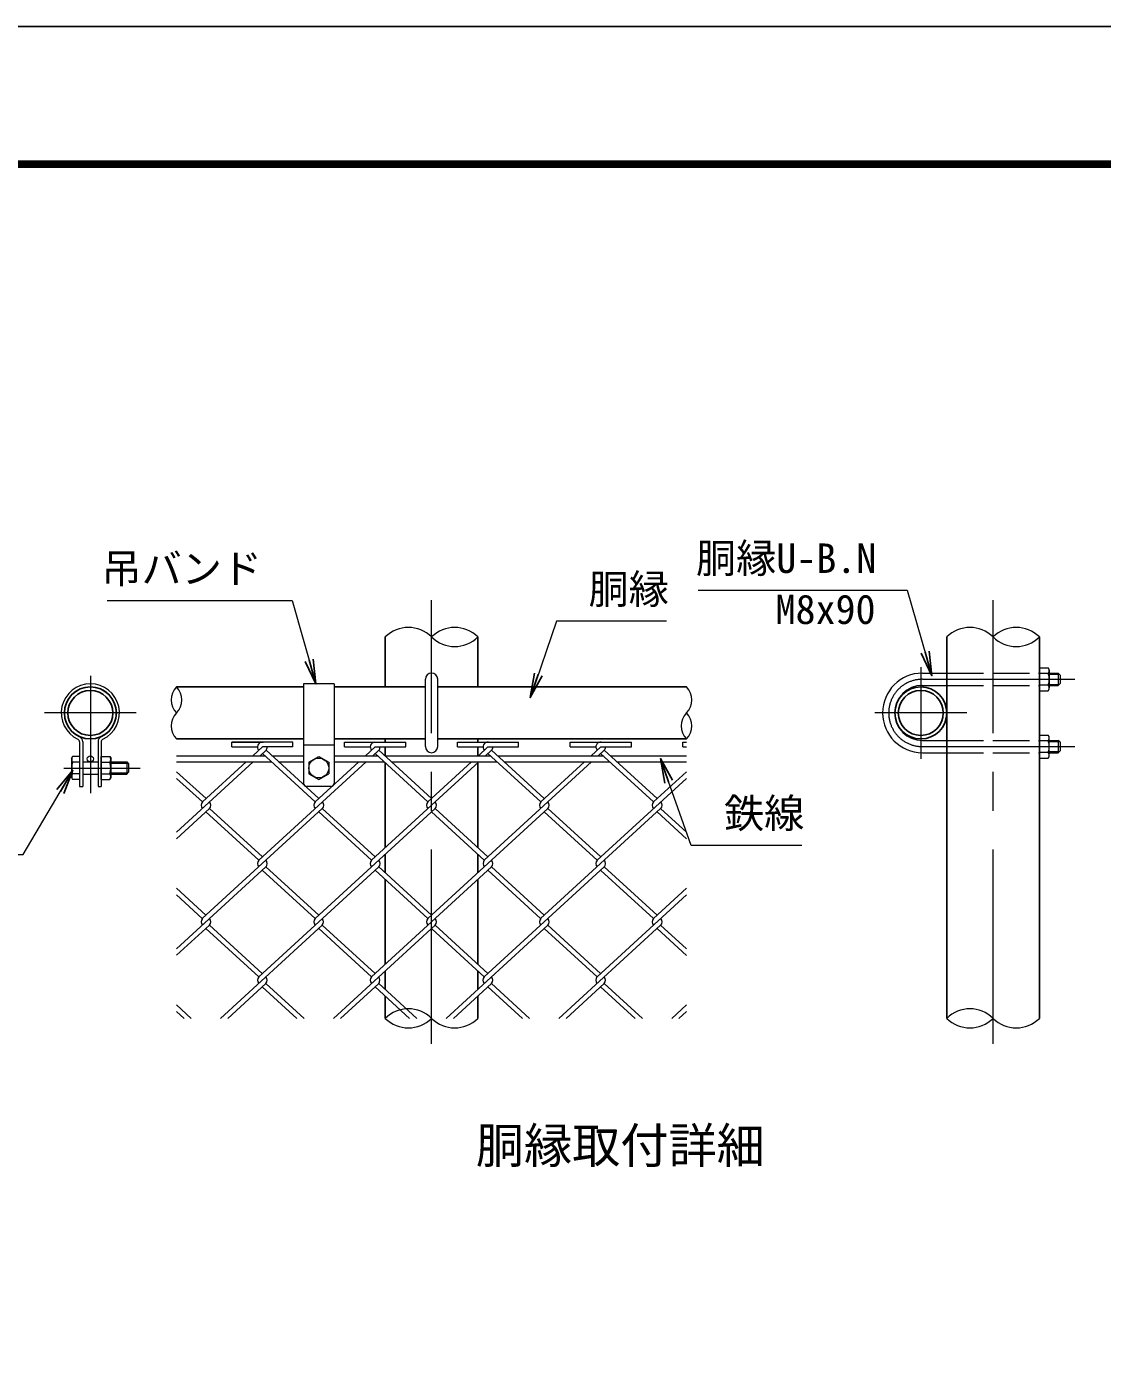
# Model space of a CAD drawing. Units: millimetres, scale not verified. Extents: x -4200 to 4200, y -2970 to 2970.
# Drawn here: x 830 to 2589, y 805 to 2970 of the extents above; entities that cross this region are included whole.
import ezdxf
from ezdxf.enums import TextEntityAlignment as Align

# ---------------------------------------------------------------- set-up
doc = ezdxf.new("R2010")
doc.units = ezdxf.units.MM
doc.header["$LTSCALE"] = 10
doc.linetypes.add('DASHED', pattern=[7.5, 6, -1.5])
doc.linetypes.add('USER1', pattern=[50.8, 31.75, -6.35, 6.35, -6.35])
for name, color, linetype, lineweight in [('0-0_D-STR1', 1, 'Continuous', 25), ('0-1_D-STR3', 3, 'Continuous', 13), ('0-2_D-BMK', 2, 'USER1', 13), ('0-3_D-STR-DIM', 7, 'Continuous', 13), ('0-9_D-STR-TXT', 7, 'Continuous', 13), ('0-A_D-TTL-TXT', 7, 'Continuous', 25), ('0-B_D-STR2', 7, 'Continuous', 13), ('0-C_D-TTL', 7, 'Continuous', 25)]:
    doc.layers.add(name, color=color, linetype=linetype, lineweight=lineweight)
doc.layers.add('0-4_0', color=7, linetype='Continuous')
doc.styles.add('ＭＳ ゴシック', font='')
doc.styles.get('ＭＳ ゴシック').set_extended_font_data('MS Gothic')

# ---------------------------------------------------------------- blocks, each defined once
blk = doc.blocks.new('_Open')
at = {"layer": '0-4_0'}
blk.add_line((-10, 1.667), (0, 0), dxfattribs=at)
blk.add_lwpolyline([(-10, -1.667), (0, 0), (-10, 0)], dxfattribs=at)

msp = doc.modelspace()

# ---------------------------------------------------------------- linework, layer by layer
at = {"layer": '0-0_D-STR1'}
for p, q in [((1416.65, 1972.45), (1416.65, 1890.78)), ((1567.9, 1890.78), (1567.9, 1972.45)), ((2334.43, 1972.45), (2334.43, 1349.11)), ((2485.68, 1349.11), (2485.68, 1972.45)), ((1282.96, 1890.78), (1075.61, 1890.78)), ((1482.28, 1890.78), (1332.96, 1890.78)), ((1908.95, 1890.78), (1502.28, 1890.78)), ((1282.96, 1805.78), (1075.61, 1805.78)), ((1482.28, 1805.78), (1332.96, 1805.78)), ((1416.65, 1805.78), (1416.65, 1800.65)), ((1908.95, 1805.78), (1502.28, 1805.78)), ((1567.9, 1800.65), (1567.9, 1805.78)), ((1416.65, 1792.65), (1416.65, 1778.28)), ((1567.9, 1778.28), (1567.9, 1792.65)), ((1416.65, 1766.65), (1416.65, 1628.33)), ((1567.9, 1628.08), (1567.9, 1766.92)), ((1416.65, 1617.48), (1416.65, 1586.93)), ((1567.9, 1587.17), (1567.9, 1617.23)), ((1416.65, 1576.08), (1416.65, 1437.73)), ((1567.9, 1437.48), (1567.9, 1576.32)), ((1416.65, 1426.88), (1416.65, 1396.33)), ((1567.9, 1396.57), (1567.9, 1426.63)), ((1416.65, 1385.48), (1416.65, 1349.11)), ((1567.9, 1349.11), (1567.9, 1385.72))]:
    msp.add_line(p, q, dxfattribs=at)
for centre, radius in [((934.62, 1848.28), 42.5), ((934.62, 1848.28), 36.75), ((2291.93, 1848.28), 42.5), ((2291.93, 1848.28), 36.75)]:
    msp.add_circle(centre, radius, dxfattribs=at)
at = {"layer": '0-1_D-STR3'}
for p, q in [((2294.43, 1913.28), (2334.43, 1913.28)), ((2485.68, 1922.03), (2500.18, 1922.03)), ((2485.68, 1922.03), (2485.68, 1884.53)), ((2500.18, 1912.65), (2485.68, 1912.65)), ((2501.93, 1918.08), (2501.93, 1889.16)), ((2501.93, 1913.28), (2516.43, 1913.28)), ((2501.93, 1911.53), (2518.18, 1911.53)), ((2519.43, 1910.28), (2519.43, 1896.28)), ((1282.96, 1895.78), (1282.96, 1733.28)), ((1332.96, 1895.78), (1282.96, 1895.78)), ((1332.96, 1895.78), (1332.96, 1733.28)), ((1482.28, 1793.28), (1482.28, 1903.28)), ((1502.28, 1793.28), (1502.28, 1903.28)), ((2294.43, 1893.28), (2334.43, 1893.28)), ((2500.18, 1893.9), (2485.68, 1893.9)), ((2485.68, 1884.53), (2500.18, 1884.53)), ((2501.93, 1895.03), (2518.18, 1895.03)), ((2501.93, 1893.28), (2516.43, 1893.28)), ((2516.43, 1893.28), (2519.43, 1896.28)), ((917.12, 1800.84), (917.12, 1728.28)), ((922.12, 1800.84), (922.12, 1728.28)), ((947.12, 1800.84), (947.12, 1728.28)), ((952.12, 1800.84), (952.12, 1728.28)), ((2294.43, 1803.28), (2334.43, 1803.28)), ((2500.18, 1802.65), (2485.68, 1802.65)), ((2501.93, 1778.48), (2501.93, 1807.39)), ((2501.93, 1803.28), (2516.43, 1803.28)), ((2501.93, 1801.53), (2518.18, 1801.53)), ((2519.43, 1800.28), (2516.43, 1803.28)), ((2516.43, 1803.28), (2516.43, 1783.28)), ((2519.43, 1800.28), (2519.43, 1786.28)), ((903.87, 1774.03), (905.61, 1777.04)), ((917.12, 1777.04), (905.61, 1777.04)), ((917.12, 1777.04), (917.12, 1739.51)), ((952.12, 1777.04), (966.56, 1777.04)), ((952.12, 1739.51), (952.12, 1777.04)), ((966.56, 1777.04), (968.37, 1773.9)), ((1075.61, 1778.28), (1219.64, 1778.28)), ((1231.49, 1778.28), (1282.96, 1778.28)), ((1332.96, 1795.78), (1282.96, 1795.78)), ((1291.71, 1767.63), (1307.96, 1777.03)), ((1307.96, 1777.03), (1324.21, 1767.63)), ((1332.96, 1778.28), (1403.96, 1778.28)), ((1415.81, 1778.28), (1588.28, 1778.28)), ((1600.12, 1778.28), (1772.6, 1778.28)), ((1784.44, 1778.28), (1908.95, 1778.28)), ((2294.43, 1783.28), (2334.43, 1783.28)), ((2500.18, 1783.9), (2485.68, 1783.9)), ((2501.93, 1785.03), (2518.18, 1785.03)), ((2501.93, 1783.28), (2516.43, 1783.28)), ((2516.43, 1783.28), (2519.43, 1786.28)), ((903.87, 1774.03), (903.87, 1742.53)), ((917.12, 1767.66), (905.61, 1767.66)), ((922.12, 1768.28), (947.12, 1768.28)), ((952.12, 1767.66), (966.56, 1767.66)), ((968.37, 1742.65), (968.37, 1773.9)), ((968.37, 1768.28), (994.12, 1768.28)), ((968.37, 1766.4), (995.99, 1766.4)), ((994.12, 1768.28), (997.12, 1765.28)), ((994.12, 1768.28), (994.12, 1748.28)), ((997.12, 1765.28), (997.12, 1751.28)), ((1075.61, 1768.28), (1230.56, 1768.28)), ((1242.4, 1768.28), (1282.96, 1768.28)), ((1291.71, 1767.63), (1291.71, 1748.92)), ((1324.21, 1767.63), (1324.21, 1748.92)), ((1332.96, 1768.28), (1414.88, 1768.28)), ((1426.72, 1768.28), (1599.2, 1768.28)), ((1611.04, 1768.28), (1783.52, 1768.28)), ((1795.36, 1768.28), (1908.95, 1768.28)), ((2485.68, 1774.53), (2500.18, 1774.53)), ((903.87, 1742.53), (905.61, 1739.51)), ((917.12, 1748.9), (905.61, 1748.9)), ((917.12, 1739.51), (905.61, 1739.51)), ((922.12, 1748.28), (947.12, 1748.28)), ((952.12, 1748.9), (966.56, 1748.9)), ((952.12, 1739.51), (966.56, 1739.51)), ((966.56, 1739.51), (968.37, 1742.65)), ((968.37, 1750.15), (995.99, 1750.15)), ((968.37, 1748.28), (994.12, 1748.28)), ((994.12, 1748.28), (997.12, 1751.28)), ((917.12, 1728.28), (922.12, 1728.28)), ((947.12, 1728.28), (952.12, 1728.28)), ((1327.96, 1728.28), (1287.96, 1728.28))]:
    msp.add_line(p, q, dxfattribs=at)
at = {"layer": '0-1_D-STR3', "linetype": 'DASHED'}
for p, q in [((2334.43, 1913.28), (2485.68, 1913.28)), ((2334.43, 1893.28), (2485.68, 1893.28)), ((2334.43, 1803.28), (2485.68, 1803.28)), ((2334.43, 1783.28), (2485.68, 1783.28))]:
    msp.add_line(p, q, dxfattribs=at)
at = {"layer": '0-1_D-STR3'}
for points in [[(2519.43, 1910.28), (2516.43, 1913.28), (2516.43, 1893.28)], [(2485.68, 1774.53), (2485.68, 1812.03), (2500.18, 1812.03)], [(1291.71, 1748.92), (1307.96, 1739.53), (1324.21, 1748.92)]]:
    msp.add_lwpolyline(points, dxfattribs=at)
for centre, radius in [((934.62, 1773.28), 5), ((1307.96, 1758.28), 16.23)]:
    msp.add_circle(centre, radius, dxfattribs=at)
for centre, radius, start, end in [((1492.28, 1903.28), 10, 0, 180), ((2294.43, 1848.28), 65, 90, 270), ((2494.93, 1917.34), 7.04, 318.21899, 41.78101), ((2475.94, 1903.28), 25.99, 338.85295, 21.14705), ((934.62, 1848.28), 47.5, 295.37693, 244.62307), ((934.62, 1848.28), 42.5, 295.37693, 244.62307), ((2294.43, 1848.28), 45, 90, 270), ((2494.77, 1889.22), 7.15, 319.0514, 40.9486), ((912.12, 1800.84), 5, 0, 64.62307), ((912.12, 1800.84), 10, 0, 64.62307), ((957.12, 1800.84), 10, 115.37693, 180), ((957.12, 1800.84), 5, 115.37693, 180), ((2494.77, 1807.34), 7.15, 319.0514, 40.9486), ((2475.94, 1793.28), 25.99, 338.85295, 21.14705), ((912.46, 1772.35), 8.31, 145.61585, 214.38415), ((959.7, 1772.35), 8.31, 325.61586, 34.38414), ((1492.28, 1793.28), 10, 180, 0), ((2494.93, 1779.22), 7.04, 318.21899, 41.78101), ((935.21, 1758.28), 31.05, 162.4121, 197.5879), ((936.96, 1758.28), 31.05, 342.4121, 17.5879), ((912.46, 1744.21), 8.31, 145.61585, 214.38415), ((959.7, 1744.21), 8.31, 325.61585, 34.38416), ((1287.96, 1733.28), 5, 180, 270), ((1327.96, 1733.28), 5, 270, 0)]:
    msp.add_arc(centre, radius, start, end, dxfattribs=at)
at = {"layer": '0-2_D-BMK'}
for p, q in [((1492.28, 1307.45), (1492.28, 2032.45)), ((2410.05, 1307.45), (2410.05, 2032.45)), ((934.62, 1908.95), (934.62, 1717.29)), ((2291.93, 1923.28), (2291.93, 1773.28)), ((2294.43, 1903.28), (2543.41, 1903.28)), ((1009.62, 1848.28), (859.62, 1848.28)), ((2366.93, 1848.28), (2216.93, 1848.28)), ((2294.43, 1793.28), (2543.41, 1793.28)), ((891.07, 1758.28), (1016.07, 1758.28))]:
    msp.add_line(p, q, dxfattribs=at)
msp.add_arc((2294.43, 1848.28), 55, 90, 270, dxfattribs=at)
at = {"layer": '0-3_D-STR-DIM'}
for centre, radius, start, end in [((1454.47, 1934.39), 53.65, 45.18146, 134.81854), ((1530.09, 1934.39), 53.65, 45.18146, 134.81854), ((1530.09, 2010.5), 53.65, 225.18146, 314.81854), ((2372.24, 1934.39), 53.65, 45.18146, 134.81854), ((2447.86, 1934.39), 53.65, 45.18146, 134.81854), ((2447.86, 2010.5), 53.65, 225.18146, 314.81854), ((1097, 1869.53), 30.15, 135.18146, 224.81854), ((1054.23, 1869.53), 30.15, 315.18146, 44.81854), ((1887.56, 1869.53), 30.15, 315.18146, 44.81854), ((1097, 1827.03), 30.15, 135.18146, 224.81854), ((1930.33, 1827.03), 30.15, 135.18146, 224.81854), ((1887.56, 1827.03), 30.15, 315.18146, 44.81854), ((1454.47, 1311.06), 53.65, 45.18146, 134.81854), ((2372.24, 1311.06), 53.65, 45.18146, 134.81854), ((1454.47, 1387.16), 53.65, 225.18146, 314.81854), ((1530.09, 1387.16), 53.65, 225.18146, 314.81854), ((2372.24, 1387.16), 53.65, 225.18146, 314.81854), ((2447.86, 1387.16), 53.65, 225.18146, 314.81854)]:
    msp.add_arc(centre, radius, start, end, dxfattribs=at)
at = {"layer": '0-9_D-STR-TXT'}
for points in [[(1928.05, 2048.74), (2269.58, 2048.74), (2309.59, 1911.1)], [(962.23, 2031.96), (1264.68, 2031.96), (1302.71, 1897.78)], [(1876.05, 1998.34), (1696.45, 1998.34), (1654.28, 1875.2)], [(2097.48, 1631.54), (1916.6, 1631.54), (1866.95, 1771.76)], [(483.21, 1616.99), (824.99, 1616.99), (904.87, 1752.79)]]:
    msp.add_lwpolyline(points, dxfattribs=at)
at = {"layer": '0-B_D-STR2'}
for p, q in [((1165.8, 1800.65), (1217.28, 1800.65)), ((1165.8, 1792.65), (1165.8, 1800.65)), ((1265.8, 1800.65), (1165.8, 1800.65)), ((1265.8, 1792.65), (1265.8, 1800.65)), ((1350.12, 1800.65), (1450.12, 1800.65)), ((1350.12, 1792.65), (1350.12, 1800.65)), ((1534.44, 1800.65), (1634.44, 1800.65)), ((1534.44, 1792.65), (1534.44, 1800.65)), ((1634.44, 1792.65), (1634.44, 1800.65)), ((1718.9, 1800.78), (1818.9, 1800.78)), ((1718.9, 1792.78), (1718.9, 1800.78)), ((1903.08, 1800.65), (1908.95, 1800.65)), ((1903.08, 1792.65), (1903.08, 1800.65)), ((1165.8, 1792.65), (1207.77, 1792.65)), ((1215.8, 1792.65), (1200.11, 1778.28)), ((1221.72, 1787.23), (1211.95, 1778.28)), ((1265.8, 1792.65), (1215.8, 1792.65)), ((1302.04, 1702.78), (1215.8, 1781.8)), ((1307.96, 1708.2), (1221.72, 1787.23)), ((1350.12, 1792.65), (1392.09, 1792.65)), ((1400.12, 1792.65), (1384.43, 1778.28)), ((1406.04, 1787.23), (1396.27, 1778.28)), ((1486.36, 1702.78), (1400.12, 1781.8)), ((1492.28, 1708.2), (1406.04, 1787.23)), ((1534.44, 1792.65), (1576.41, 1792.65)), ((1584.44, 1792.65), (1568.75, 1778.28)), ((1590.21, 1787.36), (1580.3, 1778.28)), ((1670.68, 1702.78), (1584.29, 1781.94)), ((1584.44, 1792.65), (1634.44, 1792.65)), ((1676.6, 1708.2), (1590.21, 1787.36)), ((1718.9, 1792.78), (1760.86, 1792.78)), ((1768.9, 1792.78), (1753.07, 1778.28)), ((1774.53, 1787.36), (1764.62, 1778.28)), ((1855, 1702.78), (1768.61, 1781.94)), ((1860.92, 1708.2), (1774.53, 1787.36)), ((1903.08, 1792.65), (1908.95, 1792.65)), ((1200.76, 1768.29), (1075.61, 1653.61)), ((1189.21, 1768.29), (1117.73, 1702.79)), ((1385.36, 1768.28), (1209.89, 1607.49)), ((1373.52, 1768.28), (1302.04, 1702.78)), ((1569.38, 1768.28), (1394.06, 1607.63)), ((1557.84, 1768.28), (1486.36, 1702.78)), ((1753.7, 1768.28), (1578.38, 1607.63)), ((1742.16, 1768.28), (1670.68, 1702.78)), ((1123.65, 1708.22), (1075.61, 1752.24)), ((1117.73, 1702.79), (1075.61, 1741.39)), ((1908.95, 1741.36), (1762.84, 1607.48)), ((1908.95, 1752.21), (1855, 1702.78)), ((1129.43, 1692.08), (1075.61, 1642.76)), ((1313.75, 1692.08), (1117.6, 1512.34)), ((1215.81, 1612.92), (1129.43, 1692.08)), ((1498.05, 1692.06), (1301.91, 1512.33)), ((1399.99, 1613.05), (1313.75, 1692.08)), ((1682.37, 1692.06), (1486.22, 1512.33)), ((1584.31, 1613.05), (1498.07, 1692.08)), ((1866.69, 1692.06), (1670.54, 1512.33)), ((1768.76, 1612.9), (1682.37, 1692.06)), ((1908.95, 1653.34), (1866.69, 1692.06)), ((1209.89, 1607.49), (1123.51, 1686.65)), ((1394.06, 1607.63), (1307.83, 1686.65)), ((1578.38, 1607.63), (1492.15, 1686.65)), ((1762.84, 1607.48), (1676.45, 1686.64)), ((1908.95, 1642.49), (1860.77, 1686.64)), ((1221.59, 1596.78), (1075.61, 1463.02)), ((1405.91, 1596.78), (1209.75, 1417.03)), ((1301.91, 1512.33), (1215.67, 1591.35)), ((1307.83, 1517.75), (1221.59, 1596.78)), ((1590.23, 1596.78), (1394.06, 1417.03)), ((1486.22, 1512.33), (1399.99, 1591.35)), ((1492.15, 1517.75), (1405.91, 1596.78)), ((1774.53, 1596.76), (1578.38, 1417.03)), ((1670.54, 1512.33), (1584.31, 1591.35)), ((1676.46, 1517.75), (1590.23, 1596.78)), ((1854.85, 1512.31), (1769.13, 1590.87)), ((1860.77, 1517.74), (1774.53, 1596.76)), ((1123.52, 1517.77), (1075.61, 1561.67)), ((1908.95, 1561.89), (1854.85, 1512.31)), ((1117.6, 1512.34), (1075.61, 1550.82)), ((1908.95, 1551.03), (1762.7, 1417.03)), ((1129.44, 1501.49), (1075.61, 1452.16)), ((1209.76, 1417.04), (1123.52, 1496.07)), ((1215.68, 1422.47), (1129.44, 1501.49)), ((1313.75, 1501.48), (1147.47, 1349.11)), ((1394.06, 1417.03), (1307.83, 1496.05)), ((1399.99, 1422.45), (1313.75, 1501.48)), ((1498.07, 1501.48), (1331.79, 1349.11)), ((1578.38, 1417.03), (1492.66, 1495.58)), ((1584.31, 1422.45), (1498.07, 1501.48)), ((1682.39, 1501.48), (1516.11, 1349.11)), ((1762.7, 1417.03), (1676.46, 1496.05)), ((1768.62, 1422.45), (1682.39, 1501.48)), ((1866.69, 1501.46), (1700.43, 1349.11)), ((1908.95, 1451.89), (1860.77, 1496.04)), ((1908.95, 1462.74), (1866.69, 1501.46)), ((1221.6, 1406.19), (1159.32, 1349.13)), ((1272.02, 1349.11), (1215.67, 1400.75)), ((1283.86, 1349.11), (1221.59, 1406.18)), ((1405.91, 1406.18), (1343.63, 1349.11)), ((1456.34, 1349.11), (1399.99, 1400.75)), ((1468.18, 1349.11), (1405.91, 1406.18)), ((1590.23, 1406.18), (1527.95, 1349.11)), ((1640.66, 1349.11), (1584.31, 1400.75)), ((1652.5, 1349.11), (1590.23, 1406.18)), ((1774.55, 1406.18), (1712.27, 1349.11)), ((1824.98, 1349.11), (1768.62, 1400.75)), ((1836.82, 1349.11), (1774.55, 1406.18)), ((1099.56, 1349.13), (1075.61, 1371.07)), ((1908.95, 1371.29), (1884.75, 1349.11)), ((1087.72, 1349.13), (1075.61, 1360.22)), ((1908.95, 1360.44), (1896.59, 1349.11))]:
    msp.add_line(p, q, dxfattribs=at)
for points in [[(1400.12, 1792.65), (1450.12, 1792.65), (1450.12, 1800.65)], [(1768.9, 1792.78), (1818.9, 1792.78), (1818.9, 1800.78)]]:
    msp.add_lwpolyline(points, dxfattribs=at)
for centre, start, end in [((1215.8, 1792.65), 95, 222.5), ((1400.12, 1792.65), 95, 222.5), ((1584.44, 1792.65), 85, 222.5), ((1768.9, 1792.78), 85, 222.5), ((1215.8, 1792.65), 317.5, 0), ((1400.12, 1792.65), 317.5, 0), ((1584.44, 1792.65), 317.5, 0), ((1768.76, 1792.65), 317.5, 0.89905), ((1123.65, 1697.37), 137.5, 222.5), ((1123.65, 1697.37), 317.5, 42.5), ((1307.96, 1697.35), 137.5, 222.5), ((1307.96, 1697.35), 317.5, 42.5), ((1492.28, 1697.35), 137.5, 222.5), ((1492.28, 1697.35), 317.5, 42.5), ((1676.6, 1697.35), 137.5, 222.5), ((1676.6, 1697.35), 317.5, 42.5), ((1860.92, 1697.35), 137.5, 222.5), ((1860.92, 1697.35), 317.5, 42.5), ((1215.8, 1602.05), 137.5, 222.5), ((1215.8, 1602.05), 317.5, 42.5), ((1400.12, 1602.05), 137.5, 222.5), ((1400.12, 1602.05), 317.5, 42.5), ((1584.44, 1602.05), 137.5, 222.5), ((1584.44, 1602.05), 317.5, 42.5), ((1768.76, 1602.05), 137.5, 222.5), ((1768.76, 1602.05), 317.5, 42.5), ((1123.65, 1506.77), 137.5, 222.5), ((1123.65, 1506.77), 317.5, 42.5), ((1307.83, 1506.9), 137.5, 222.5), ((1307.83, 1506.9), 317.5, 42.5), ((1492.15, 1506.9), 137.5, 222.5), ((1492.15, 1506.9), 317.5, 42.5), ((1676.6, 1506.75), 137.5, 222.5), ((1676.6, 1506.75), 317.5, 42.5), ((1860.92, 1506.75), 137.5, 222.5), ((1860.92, 1506.75), 317.5, 42.5), ((1215.65, 1411.59), 137.5, 222.5), ((1215.65, 1411.59), 317.5, 42.5), ((1399.97, 1411.59), 137.5, 222.5), ((1399.97, 1411.59), 317.5, 42.5), ((1584.29, 1411.59), 137.5, 222.5), ((1584.29, 1411.59), 317.5, 42.5), ((1768.61, 1411.59), 137.5, 222.5), ((1768.61, 1411.59), 317.5, 42.5)]:
    msp.add_arc(centre, 8.03, start, end, dxfattribs=at)
at = {"layer": '0-C_D-TTL', "color": 2}
msp.add_lwpolyline([(-4199.68, 2970.23), (4200.32, 2970.23), (4200.32, -2969.77), (-4199.68, -2969.77)], close=True, dxfattribs=at)
at = {"layer": '0-C_D-TTL'}
for points in [[(-3929.68, 2750.23), (3930.32, 2750.23), (3930.32, -2749.77), (-3929.68, -2749.77)], [(-3927.18, 2747.73), (3927.82, 2747.73), (3927.82, -2747.27), (-3927.18, -2747.27)], [(-3924.68, 2745.23), (3925.32, 2745.23), (3925.32, -2744.77), (-3924.68, -2744.77)], [(-3922.18, 2742.73), (3922.82, 2742.73), (3922.82, -2742.27), (-3922.18, -2742.27)], [(-3919.68, 2740.23), (3920.32, 2740.23), (3920.32, -2739.77), (-3919.68, -2739.77)]]:
    msp.add_lwpolyline(points, close=True, dxfattribs=at)

# ---------------------------------------------------------------- block references
at = {"layer": '0-9_D-STR-TXT', "xscale": 4, "yscale": 4}
for p, rotation in [((2310.15, 1909.18), 286.2108), ((1303.26, 1895.85), 285.82586), ((1653.63, 1873.3), 251.09563), ((1866.28, 1773.64), 109.50173), ((905.88, 1754.52), 59.5375)]:
    msp.add_blockref('_Open', p, dxfattribs=dict(at, rotation=rotation))

# ---------------------------------------------------------------- texts
at = {"layer": '0-9_D-STR-TXT', "style": 'ＭＳ ゴシック'}
for s, p in [('胴縁U-B.N', (1924.49, 2062.72)), ('吊バンド', (952.84, 2045.81)), ('胴縁', (1748.89, 2012.32)), ('M8x90', (2054.44, 1979.29)), ('鉄線', (1970.32, 1645.91))]:
    msp.add_text(s, height=48.09, dxfattribs=at).set_placement(p, align=Align.BOTTOM_LEFT)
at = {"layer": '0-A_D-TTL-TXT', "style": 'ＭＳ ゴシック'}
msp.add_text('胴縁取付詳細', height=57.7, dxfattribs=at).set_placement((1564.68, 1095.2), align=Align.BOTTOM_LEFT)

doc.saveas('drawing.dxf')
